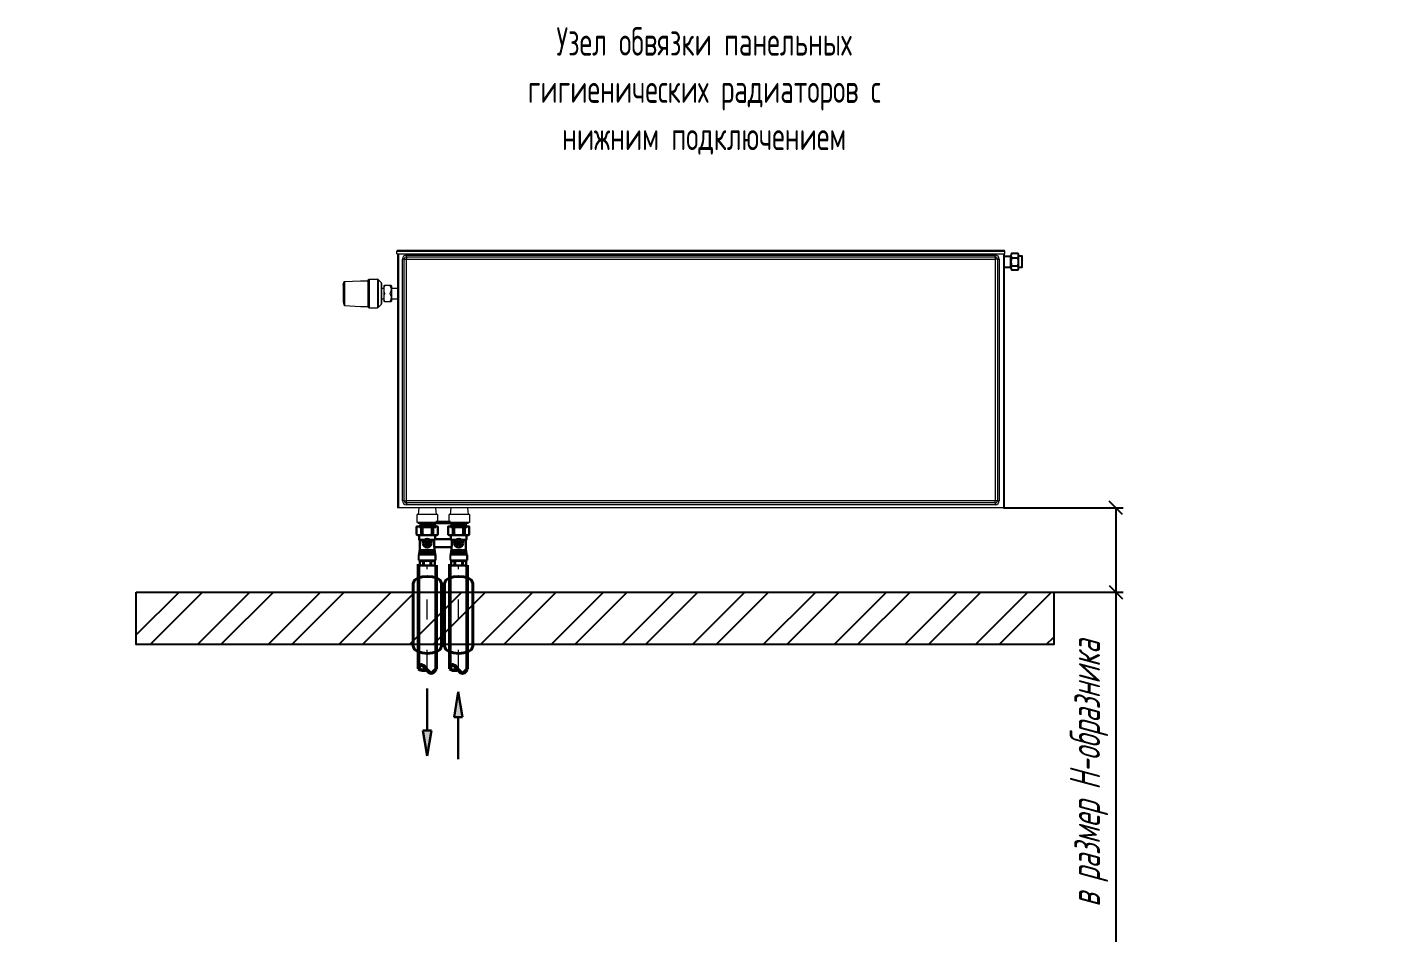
# Model space of a CAD drawing. Header units: millimetres. Extents: x -3929 to 624051, y 52832 to 514950.
# Drawn here: x 51965 to 64844, y 83144 to 91856 of the extents above; entities that cross this region are included whole.
import ezdxf

# ---------------------------------------------------------------- set-up
doc = ezdxf.new("R2010")
doc.units = ezdxf.units.MM
doc.linetypes.add('ACAD_ISO03W100', pattern=[30, 12, -18])
doc.linetypes.add('K5LT32771', pattern=[0])
doc.layers.add('RC_A-WALL-PATT_GazBeton', color=252, linetype='Continuous', lineweight=9)
for name, color, linetype in [('выноски2', 1, 'Continuous'), ('Отопление', 30, 'Continuous'), ('ПРИБОРЫ', 3, 'Continuous')]:
    doc.layers.add(name, color=color, linetype=linetype)
doc.styles.add('РАЗМЕРНЫЙ', font='simplex.shx', dxfattribs={"width": 0.6, "oblique": 15})
doc.styles.add('СТИЛЬ', font='simplex.shx', dxfattribs={"width": 0.65})
doc.dimstyles.new('Рабочий', dxfattribs={"dimscale": 700, "dimtxt": 0.41, "dimasz": 0.18, "dimexe": 0.1, "dimexo": 0, "dimgap": 0.09, "dimtad": 1, "dimdec": 0, "dimzin": 0, "dimdsep": 46, "dimtxsty": 'РАЗМЕРНЫЙ', "dimblk": 'OBLIQUE', "dimcen": 0.09, "dimclrd": 256, "dimclre": 256, "dimclrt": 256, "dimaunit": 1, "dimadec": 0, "dimazin": 0, "dimtfac": 1, "dimtdec": 0, "dimtofl": 0, "dimtmove": 0, "dimatfit": 2, "dimfxl": 1, "dimtolj": 1, "dimtzin": 0, "dimarcsym": 0})

# ---------------------------------------------------------------- blocks, each defined once
blk = doc.blocks.new('_Oblique')
at = {"color": 0, "linetype": 'ByBlock', "lineweight": -2}
blk.add_line((-0.5, -0.5), (0.5, 0.5), dxfattribs=at)
blk = doc.blocks.new('*D2990')
at = {"layer": 'Defpoints', "color": 0, "lineweight": 40, "transparency": 16777216}
for p in [(61259, 87277), (61259, 86475), (62330, 86475)]:
    blk.add_point(p, dxfattribs=at)
at = {"layer": 'ПРИБОРЫ', "color": 7, "lineweight": -2, "transparency": 16777216}
for p, q in [((61259, 87277), (62400, 87277)), ((62330, 87277), (62330, 86475)), ((61259, 86475), (62400, 86475)), ((62330, 86475), (62330, 83144))]:
    blk.add_line(p, q, dxfattribs=at)
at = {"layer": 'ПРИБОРЫ', "color": 7, "lineweight": -2, "transparency": 16777216, "xscale": 126, "yscale": 126, "zscale": 126}
for p, rotation in [((62330, 87277), 90), ((62330, 86475), 270)]:
    blk.add_blockref('_Oblique', p, dxfattribs=dict(at, rotation=rotation))
at = {"layer": 'ПРИБОРЫ', "color": 7, "transparency": 16777216, "insert": (62075, 84746), "char_height": 287, "attachment_point": 5, "rotation": 90, "style": 'РАЗМЕРНЫЙ'}
blk.add_mtext('\\A1;в размер Н-образника', dxfattribs=at)
blk = doc.blocks.new('ТерГ')
at = {"color": 0, "linetype": 'Continuous', "lineweight": 0}
for p, q in [((29.4, -28.9), (35, -23.3)), ((35, -23.3), (36.4, -22.7)), ((35, -76.7), (35, -23.3)), ((36.4, -77.3), (36.4, -22.7)), ((52.5, -22.7), (36.4, -22.7)), ((52.5, -77.3), (52.5, -22.7)), ((53.5, -23.2), (52.5, -22.7)), ((53.5, -76.8), (53.5, -23.2)), ((54.7, -24.4), (53.5, -23.2)), ((54.7, -75.6), (54.7, -24.4)), ((54.8, -24.5), (54.7, -24.4)), ((54.8, -75.5), (54.8, -24.5)), ((68.8, -25.5), (54.8, -25.5)), ((99.3, -27), (68.8, -25.5)), ((10, -40), (0, -40)), ((10, -35.5), (10.7, -34.7)), ((10, -64.5), (10, -35.5)), ((23.1, -34.7), (12.2, -34.7)), ((24.5, -65.3), (24.5, -34.7)), ((28.8, -40), (24.5, -40)), ((28.8, -30.3), (29.4, -28.9)), ((28.8, -69.7), (28.8, -30.3)), ((29.4, -71.1), (29.4, -28.9)), ((99.3, -73), (99.3, -27)), ((100.7, -28.2), (99.3, -27)), ((100.7, -71.8), (100.7, -28.2)), ((101.8, -34), (100.7, -28.2)), ((101.8, -66), (101.8, -34)), ((10, -60), (0, -60)), ((10, -64.5), (10.7, -65.3)), ((12.2, -65.3), (23.1, -65.3)), ((28.8, -60), (24.5, -60)), ((28.8, -69.7), (29.4, -71.1)), ((29.4, -71.1), (35, -76.7)), ((35, -76.7), (36.4, -77.3)), ((52.5, -77.3), (36.4, -77.3)), ((53.5, -76.8), (52.5, -77.3)), ((54.7, -75.6), (53.5, -76.8)), ((54.8, -75.5), (54.7, -75.6)), ((68.8, -74.5), (54.8, -74.5)), ((99.3, -73), (68.8, -74.5)), ((100.7, -71.8), (99.3, -73)), ((101.8, -66), (100.7, -71.8))]:
    blk.add_line(p, q, dxfattribs=at)
for points, knots in [([(12.2, -34.7), (12, -34.7), (11.8, -34.7), (11.4, -34.7), (11.3, -34.7), (10.9, -34.7), (10.7, -34.7), (10.7, -34.7)], [0.01186206, 0.01186206, 0.01186206, 0.01186206, 0.013820214, 0.013820214, 0.015778368, 0.015778368, 0.019694675, 0.019694675, 0.019694675, 0.019694675]), ([(12.2, -49), (11.8, -47.9), (11.4, -46.8), (10.9, -44.6), (10.7, -43.5), (10.7, -42.1), (10.7, -41.8), (10.8, -41.2), (10.8, -40.9), (10.9, -40.1), (11, -39.5), (11.4, -37.8), (11.8, -36.8), (12.2, -35.7)], [0.00000024, 0.00000024, 0.00000024, 0.00000024, 0.00390898, 0.00390898, 0.00781772, 0.00781772, 0.0087949, 0.0087949, 0.00977209, 0.00977209, 0.01172646, 0.01172646, 0.01563519, 0.01563519, 0.01563519, 0.01563519]), ([(12.2, -64.3), (11.8, -63.2), (11.4, -62.2), (10.9, -59.9), (10.7, -58.8), (10.7, -57.4), (10.7, -57.1), (10.8, -56.5), (10.8, -56.2), (10.9, -55.4), (11, -54.8), (11.4, -53.2), (11.8, -52.1), (12.2, -51)], [0.00000024, 0.00000024, 0.00000024, 0.00000024, 0.00390898, 0.00390898, 0.00781772, 0.00781772, 0.0087949, 0.0087949, 0.00977209, 0.00977209, 0.01172646, 0.01172646, 0.01563519, 0.01563519, 0.01563519, 0.01563519]), ([(12.2, -34.7), (12.3, -34.7), (12.3, -34.7), (12.4, -34.8), (12.4, -34.9), (12.4, -35), (12.4, -35.1), (12.3, -35.4), (12.3, -35.5), (12.2, -35.7)], [0.000000211, 0.000000211, 0.000000211, 0.000000211, 0.000533225, 0.000533225, 0.001066239, 0.001066239, 0.001599253, 0.001599253, 0.002132267, 0.002132267, 0.002132267, 0.002132267]), ([(12.2, -49), (12.3, -49.1), (12.3, -49.3), (12.4, -49.6), (12.4, -49.8), (12.4, -50.2), (12.4, -50.4), (12.3, -50.7), (12.3, -50.9), (12.2, -51)], [0.000000243, 0.000000243, 0.000000243, 0.000000243, 0.000533257, 0.000533257, 0.001066271, 0.001066271, 0.001599284, 0.001599284, 0.002132298, 0.002132298, 0.002132298, 0.002132298]), ([(23.1, -35.7), (23, -35.5), (23, -35.4), (22.9, -35.1), (22.9, -35), (22.9, -34.9), (22.9, -34.8), (23, -34.7), (23, -34.7), (23.1, -34.7)], [0, 0, 0, 0, 0.00053894, 0.00053894, 0.00107788, 0.00107788, 0.00161682, 0.00161682, 0.002155761, 0.002155761, 0.002155761, 0.002155761]), ([(23.1, -51), (23, -50.9), (23, -50.7), (22.9, -50.4), (22.9, -50.2), (22.9, -49.8), (22.9, -49.6), (23, -49.3), (23, -49.1), (23.1, -49)], [0, 0, 0, 0, 0.00053894, 0.00053894, 0.00107788, 0.00107788, 0.00161682, 0.00161682, 0.002155761, 0.002155761, 0.002155761, 0.002155761]), ([(24.5, -39.1), (24.3, -38.5), (24.1, -37.9), (23.7, -36.8), (23.4, -36.2), (23.1, -35.7)], [0.028293495, 0.028293495, 0.028293495, 0.028293495, 0.030391742, 0.030391742, 0.032489988, 0.032489988, 0.032489988, 0.032489988]), ([(23.1, -49), (23.4, -48.4), (23.7, -47.9), (24.1, -46.7), (24.3, -46.2), (24.5, -45.6)], [0.016586525, 0.016586525, 0.016586525, 0.016586525, 0.018684059, 0.018684059, 0.020781593, 0.020781593, 0.020781593, 0.020781593]), ([(24.5, -54.4), (24.3, -53.8), (24.1, -53.3), (23.7, -52.1), (23.4, -51.6), (23.1, -51)], [0.028293495, 0.028293495, 0.028293495, 0.028293495, 0.030391742, 0.030391742, 0.032489988, 0.032489988, 0.032489988, 0.032489988]), ([(10.7, -65.3), (10.7, -65.3), (10.9, -65.3), (11.3, -65.3), (11.4, -65.3), (11.8, -65.3), (12, -65.3), (12.2, -65.3)], [0.036943231, 0.036943231, 0.036943231, 0.036943231, 0.040838182, 0.040838182, 0.042785658, 0.042785658, 0.044733133, 0.044733133, 0.044733133, 0.044733133]), ([(12.2, -64.3), (12.3, -64.5), (12.3, -64.6), (12.4, -64.9), (12.4, -65), (12.4, -65.1), (12.4, -65.2), (12.3, -65.3), (12.3, -65.3), (12.2, -65.3)], [0.000000421, 0.000000421, 0.000000421, 0.000000421, 0.000533436, 0.000533436, 0.00106645, 0.00106645, 0.001599464, 0.001599464, 0.002132478, 0.002132478, 0.002132478, 0.002132478]), ([(23.1, -65.3), (23, -65.3), (23, -65.3), (22.9, -65.2), (22.9, -65.1), (22.9, -65), (22.9, -64.9), (23, -64.6), (23, -64.5), (23.1, -64.3)], [0, 0, 0, 0, 0.00053894, 0.00053894, 0.00107788, 0.00107788, 0.00161682, 0.00161682, 0.002155761, 0.002155761, 0.002155761, 0.002155761]), ([(23.1, -64.3), (23.4, -63.8), (23.7, -63.2), (24.1, -62.1), (24.3, -61.5), (24.5, -60.9)], [0.016586525, 0.016586525, 0.016586525, 0.016586525, 0.018684059, 0.018684059, 0.020781593, 0.020781593, 0.020781593, 0.020781593]), ([(24.5, -65.3), (24.4, -65.3), (24.3, -65.3), (24.1, -65.3), (24, -65.3), (23.7, -65.3), (23.4, -65.3), (23.1, -65.3)], [0.026106184, 0.026106184, 0.026106184, 0.026106184, 0.027154617, 0.027154617, 0.028203049, 0.028203049, 0.030299915, 0.030299915, 0.030299915, 0.030299915])]:
    blk.add_open_spline(points, degree=3, knots=knots, dxfattribs=at)
blk.add_open_spline([(23.1, -34.7), (23.7, -34.7), (24.2, -34.7), (24.5, -34.7)], degree=3, dxfattribs=at)
blk = doc.blocks.new('Стрелка')
at = {"linetype": 'ByBlock', "lineweight": -2}
blk.add_hatch(color=0, dxfattribs=at).paths.add_polyline_path([(-50, -300), (50, -300), (0, 0)])
at = {"color": 0, "linetype": 'ByBlock', "lineweight": -2}
for p, q in [((0, 0), (-50, -300)), ((50, -300), (0, 0)), ((-50, -300), (50, -300)), ((0, -300), (0, -800))]:
    blk.add_line(p, q, dxfattribs=at)

msp = doc.modelspace()

# ---------------------------------------------------------------- hatches: boundary and pattern name
at = {"lineweight": 50}
h = msp.add_hatch(color=7, dxfattribs=at)
h.paths.add_polyline_path([(55708.256, 87111.032, -1), (55718.895, 87111.032, -1)])
h.paths.add_polyline_path([(55848.746, 87111.032, -1), (55838.107, 87111.032, -1)])
h = msp.add_hatch(color=7, dxfattribs=at)
h.paths.add_polyline_path([(56003.708, 87111.032, -1), (56014.347, 87111.032, -1)])
h.paths.add_polyline_path([(56144.198, 87111.032, -1), (56133.559, 87111.032, -1)])
at = {"layer": 'RC_A-WALL-PATT_GazBeton', "lineweight": 25, "ltscale": 10}
h = msp.add_hatch(dxfattribs=at)
h.set_pattern_fill('ANSI32', scale=50)
h.set_pattern_definition([(45, (147539.2, 310591.9), (-336.7596, 336.7596), []), (45, (147763.7, 310591.9), (-336.7596, 336.7596), [])])
h.paths.add_polyline_path([(61739.618, 86474.679), (53004.591, 86474.679), (53004.591, 85975.808), (61739.618, 85975.808)])

# ---------------------------------------------------------------- linework, layer by layer
at = {"color": 7, "linetype": 'K5LT32771', "lineweight": 0}
for p, q in [((55484.186, 89696.629), (55484.186, 89720.629)), ((55484.186, 89720.629), (61274.186, 89720.629)), ((55484.186, 89696.629), (61274.186, 89696.629)), ((55490.186, 89696.629), (55490.186, 87276.629)), ((61265.186, 89729.629), (55493.186, 89729.629)), ((55499.186, 89696.629), (55499.186, 87276.629)), ((55538.186, 87345.629), (55538.186, 89645.629)), ((55556.186, 89645.629), (55538.186, 89645.629)), ((55556.186, 87345.629), (55556.186, 89645.629)), ((55556.186, 89645.629), (55577.186, 89645.629)), ((55577.186, 89666.629), (55577.186, 89684.629)), ((55577.186, 89684.629), (61181.186, 89684.629)), ((55577.186, 89666.629), (61181.186, 89666.629)), ((55577.186, 89666.629), (55577.186, 89645.629)), ((55577.186, 87345.629), (55577.186, 89645.629)), ((55577.186, 89645.629), (61181.186, 89645.629)), ((61181.186, 89666.629), (61181.186, 89684.629)), ((61181.186, 89666.629), (61181.186, 89645.629)), ((61202.186, 89645.629), (61181.186, 89645.629)), ((61181.186, 89645.629), (61181.186, 87345.629)), ((61202.186, 89645.629), (61202.186, 87345.629)), ((61202.186, 89645.629), (61220.186, 89645.629)), ((61220.186, 89645.629), (61220.186, 87345.629)), ((61259.186, 89696.629), (61259.186, 87276.629)), ((61268.186, 89696.629), (61268.186, 87276.629)), ((61274.186, 89696.629), (61274.186, 89720.629)), ((55556.186, 87345.629), (55538.186, 87345.629)), ((55556.186, 87345.629), (55577.186, 87345.629)), ((61181.186, 87345.629), (55577.186, 87345.629)), ((55577.186, 87324.629), (55577.186, 87345.629)), ((61202.186, 87345.629), (61181.186, 87345.629)), ((61181.186, 87324.629), (61181.186, 87345.629)), ((61202.186, 87345.629), (61220.186, 87345.629)), ((55499.186, 87276.629), (55490.186, 87276.629)), ((61259.186, 87276.629), (55499.186, 87276.629)), ((61181.186, 87324.629), (55577.186, 87324.629)), ((55577.186, 87324.629), (55577.186, 87306.629)), ((61181.186, 87306.629), (55577.186, 87306.629)), ((61181.186, 87324.629), (61181.186, 87306.629)), ((61268.186, 87276.629), (61259.186, 87276.629))]:
    msp.add_line(p, q, dxfattribs=at)
at = {"color": 7, "linetype": 'Continuous', "lineweight": 15}
for p, q in [((55678.236, 87137.116), (55678.236, 87214.516)), ((55775.321, 87214.516), (55678.236, 87214.516)), ((55690.815, 87214.516), (55696.249, 87276.629)), ((55871.736, 87214.516), (55775.321, 87214.516)), ((55853.724, 87276.629), (55859.158, 87214.516)), ((55871.736, 87214.516), (55871.736, 87137.116)), ((55983.048, 87137.116), (55983.048, 87214.516)), ((56080.132, 87214.516), (55983.048, 87214.516)), ((55995.626, 87214.516), (56001.061, 87276.629)), ((56176.548, 87214.516), (56080.132, 87214.516)), ((56158.535, 87276.629), (56163.97, 87214.516)), ((56176.548, 87214.516), (56176.548, 87137.116)), ((55775.321, 87137.116), (55678.236, 87137.116)), ((55871.736, 87137.116), (55775.321, 87137.116)), ((56080.132, 87137.116), (55983.048, 87137.116)), ((56176.548, 87137.116), (56080.132, 87137.116))]:
    msp.add_line(p, q, dxfattribs=at)
at = {"color": 0, "linetype": 'Continuous', "lineweight": 30, "extrusion": (0, 1, 0)}
for p, q in [((55676.153, 87100.222), (55673.153, 87097.222)), ((55673.455, 87097.222), (55673.153, 87097.222)), ((55673.153, 87022.222), (55673.153, 87097.222)), ((55673.455, 87097.222), (55673.455, 87022.222)), ((55676.153, 87100.222), (55677.202, 87100.222)), ((55677.202, 87100.222), (55713.204, 87100.222)), ((55716.951, 87022.222), (55716.951, 87097.222)), ((55730.457, 87097.222), (55716.951, 87097.222)), ((55730.457, 87097.222), (55730.457, 87022.222)), ((55817.449, 87022.222), (55817.449, 87097.222)), ((55830.955, 87097.222), (55817.449, 87097.222)), ((55830.955, 87097.222), (55830.955, 87022.222)), ((55834.702, 87100.222), (55870.704, 87100.222)), ((55870.704, 87100.222), (55871.753, 87100.222)), ((55871.753, 87100.222), (55874.753, 87097.222)), ((55874.451, 87022.222), (55874.451, 87097.222)), ((55874.753, 87097.222), (55874.451, 87097.222)), ((55874.753, 87022.222), (55874.753, 87097.222)), ((55976.153, 87100.222), (55973.153, 87097.222)), ((55973.455, 87097.222), (55973.153, 87097.222)), ((55973.153, 87022.222), (55973.153, 87097.222)), ((55973.455, 87097.222), (55973.455, 87022.222)), ((55976.153, 87100.222), (55977.202, 87100.222)), ((55977.202, 87100.222), (56013.204, 87100.222)), ((56016.951, 87022.222), (56016.951, 87097.222)), ((56030.457, 87097.222), (56016.951, 87097.222)), ((56030.457, 87097.222), (56030.457, 87022.222)), ((56117.449, 87022.222), (56117.449, 87097.222)), ((56130.955, 87097.222), (56117.449, 87097.222)), ((56130.955, 87097.222), (56130.955, 87022.222)), ((56134.702, 87100.222), (56170.704, 87100.222)), ((56170.704, 87100.222), (56171.753, 87100.222)), ((56171.753, 87100.222), (56174.753, 87097.222)), ((56174.451, 87022.222), (56174.451, 87097.222)), ((56174.753, 87097.222), (56174.451, 87097.222)), ((56174.753, 87022.222), (56174.753, 87097.222)), ((55673.455, 87022.222), (55673.153, 87022.222)), ((55682.153, 87016.222), (55673.153, 87022.222)), ((55688.908, 87016.222), (55682.153, 87016.222)), ((55701.498, 87016.222), (55688.908, 87016.222)), ((55698.953, 86973.924), (55698.953, 87016.222)), ((55747.972, 86973.924), (55698.953, 86973.924)), ((55704.953, 86967.924), (55698.953, 86973.924)), ((55761.364, 87016.222), (55701.498, 87016.222)), ((55741.782, 86967.924), (55704.953, 86967.924)), ((55704.953, 86875.222), (55704.953, 86967.924)), ((55730.457, 87022.222), (55716.951, 87022.222)), ((55786.542, 87016.222), (55761.364, 87016.222)), ((55770.953, 86966.247), (55770.953, 86915.601)), ((55776.953, 86915.601), (55776.953, 86966.247)), ((55846.408, 87016.222), (55786.542, 87016.222)), ((55847.158, 86973.924), (55799.934, 86973.924)), ((55840.951, 86967.924), (55806.124, 86967.924)), ((55830.955, 87022.222), (55817.449, 87022.222)), ((55840.951, 86909.424), (55840.951, 86967.924)), ((55858.998, 87016.222), (55846.408, 87016.222)), ((55848.214, 86978.424), (55999.692, 86978.424)), ((55848.953, 86978.424), (55848.953, 87016.222)), ((55865.753, 87016.222), (55858.998, 87016.222)), ((55865.753, 87016.222), (55874.753, 87022.222)), ((55874.753, 87022.222), (55874.451, 87022.222)), ((55973.455, 87022.222), (55973.153, 87022.222)), ((55982.153, 87016.222), (55973.153, 87022.222)), ((55988.908, 87016.222), (55982.153, 87016.222)), ((56001.498, 87016.222), (55988.908, 87016.222)), ((55998.953, 86978.424), (55998.953, 87016.222)), ((56047.972, 86973.924), (56000.748, 86973.924)), ((56061.364, 87016.222), (56001.498, 87016.222)), ((56041.782, 86967.924), (56006.955, 86967.924)), ((56006.955, 86909.424), (56006.955, 86967.924)), ((56030.457, 87022.222), (56016.951, 87022.222)), ((56086.542, 87016.222), (56061.364, 87016.222)), ((56070.953, 86966.247), (56070.953, 86915.601)), ((56076.953, 86915.601), (56076.953, 86966.247)), ((56146.408, 87016.222), (56086.542, 87016.222)), ((56148.953, 86973.924), (56099.934, 86973.924)), ((56142.953, 86967.924), (56106.124, 86967.924)), ((56130.955, 87022.222), (56117.449, 87022.222)), ((56142.953, 86967.924), (56148.953, 86973.924)), ((56142.953, 86875.222), (56142.953, 86967.924)), ((56158.998, 87016.222), (56146.408, 87016.222)), ((56148.953, 86973.924), (56148.953, 87016.222)), ((56165.753, 87016.222), (56158.998, 87016.222)), ((56165.753, 87016.222), (56174.753, 87022.222)), ((56174.753, 87022.222), (56174.451, 87022.222)), ((55698.943, 86829.708), (55698.953, 86848.222)), ((55701.953, 86851.222), (55698.953, 86848.222)), ((55848.953, 86848.222), (55698.953, 86848.222)), ((55848.953, 86845.222), (55698.953, 86845.222)), ((55848.953, 86839.222), (55698.953, 86839.222)), ((55848.953, 86833.222), (55698.953, 86833.222)), ((55704.953, 86875.222), (55701.953, 86872.222)), ((55845.953, 86872.222), (55701.953, 86872.222)), ((55701.953, 86851.222), (55701.953, 86872.222)), ((55845.953, 86851.222), (55701.953, 86851.222)), ((55842.953, 86875.222), (55704.953, 86875.222)), ((55842.149, 86903.424), (56005.757, 86903.424)), ((55842.953, 86875.222), (55842.953, 86903.424)), ((55842.953, 86875.222), (55845.953, 86872.222)), ((55845.953, 86851.222), (55845.953, 86872.222)), ((55845.953, 86851.222), (55848.953, 86848.222)), ((55848.974, 86829.883), (55848.953, 86848.222)), ((56001.953, 86851.222), (55998.953, 86848.222)), ((56148.953, 86848.222), (55998.953, 86848.222)), ((55998.968, 86829.736), (55998.953, 86848.222)), ((56148.953, 86845.222), (55998.953, 86845.222)), ((56148.953, 86839.222), (55998.953, 86839.222)), ((56148.953, 86833.222), (55998.953, 86833.222)), ((56004.953, 86875.222), (56001.953, 86872.222)), ((56145.953, 86872.222), (56001.953, 86872.222)), ((56001.953, 86851.222), (56001.953, 86872.222)), ((56145.953, 86851.222), (56001.953, 86851.222)), ((56004.953, 86875.222), (56004.953, 86903.424)), ((56142.953, 86875.222), (56004.953, 86875.222)), ((56142.953, 86875.222), (56145.953, 86872.222)), ((56145.953, 86851.222), (56145.953, 86872.222)), ((56145.953, 86851.222), (56148.953, 86848.222))]:
    msp.add_line(p, q, dxfattribs=at)
at = {"color": 7, "lineweight": 50}
for p, q in [((55700.202, 87138.839), (55700.202, 87124.101)), ((55856.799, 87124.101), (55700.202, 87124.101)), ((55854.847, 87105.713), (55702.154, 87105.713)), ((55702.154, 87100.222), (55702.154, 87105.713)), ((55854.847, 87100.222), (55702.154, 87100.222)), ((55854.847, 87100.222), (55854.847, 87105.713)), ((55995.654, 87138.839), (55856.799, 87138.839)), ((55856.799, 87138.839), (55856.799, 87124.101)), ((55995.654, 87138.839), (55995.654, 87124.101)), ((56152.252, 87124.101), (55995.654, 87124.101)), ((56150.3, 87105.713), (55997.606, 87105.713)), ((55997.606, 87100.222), (55997.606, 87105.713)), ((56150.3, 87100.222), (55997.606, 87100.222)), ((56150.3, 87100.222), (56150.3, 87105.713)), ((56152.252, 87138.839), (56152.252, 87124.101))]:
    msp.add_line(p, q, dxfattribs=at)
for p, q in [((55856.804, 87100.222), (55700.207, 87100.222)), ((56152.246, 87100.222), (55995.66, 87100.222)), ((55852.252, 86829.887), (55694.783, 86829.703)), ((55694.783, 86780.065), (55694.783, 86829.704)), ((55853.762, 86829.887), (55852.252, 86829.887)), ((55994.706, 86780.036), (55994.706, 86829.733)), ((55994.706, 86829.733), (55995.654, 86829.733)), ((56153.671, 86829.859), (55995.654, 86829.733)), ((56148.953, 86848.222), (56148.968, 86829.855))]:
    msp.add_line(p, q)
at = {"color": 7, "lineweight": 30}
for p, q in [((55851.869, 87100.222), (55705.132, 87100.222)), ((55709.123, 87105.713), (55711.787, 87105.713)), ((55711.703, 87105.713), (55711.703, 87106.001)), ((55845.299, 87105.713), (55711.703, 87105.713)), ((55711.787, 87105.713), (55845.215, 87105.713)), ((55715.303, 87116.063), (55715.303, 87124.101)), ((55841.699, 87118.353), (55715.303, 87118.353)), ((55838.274, 87112.353), (55718.728, 87112.353)), ((55739.251, 87100.222), (55745.946, 87100.222)), ((55817.75, 87100.222), (55811.055, 87100.222)), ((55841.699, 87116.063), (55841.699, 87124.101)), ((55845.299, 87105.713), (55845.299, 87106.001)), ((56147.322, 87100.222), (56000.584, 87100.222)), ((56004.575, 87105.713), (56007.239, 87105.713)), ((56007.155, 87105.713), (56007.155, 87106.001)), ((56140.751, 87105.713), (56007.155, 87105.713)), ((56007.239, 87105.713), (56140.667, 87105.713)), ((56010.755, 87116.063), (56010.755, 87124.101)), ((56137.151, 87118.353), (56010.755, 87118.353)), ((56133.726, 87112.353), (56014.18, 87112.353)), ((56034.704, 87100.222), (56041.398, 87100.222)), ((56113.202, 87100.222), (56106.508, 87100.222)), ((56137.151, 87116.063), (56137.151, 87124.101)), ((56140.751, 87105.713), (56140.751, 87106.001)), ((55853.762, 86779.332), (55853.762, 86829.887)), ((56153.671, 86779.303), (56153.671, 86829.858)), ((55700.661, 86774.91), (55694.783, 86780.065)), ((55847.399, 86774.91), (55700.661, 86774.91)), ((55702.779, 86731.946), (55702.779, 86774.91)), ((55710.028, 86728.064), (55702.779, 86731.946)), ((55838.033, 86728.064), (55710.028, 86728.064)), ((55805.405, 86728.064), (55733.405, 86728.064)), ((55734.781, 86731.946), (55734.781, 86774.91)), ((55734.781, 86774.91), (55741.475, 86774.91)), ((55734.781, 86731.946), (55741.475, 86731.946)), ((55741.475, 86731.946), (55741.475, 86774.91)), ((55806.585, 86731.946), (55806.585, 86774.91)), ((55813.279, 86774.91), (55806.585, 86774.91)), ((55813.279, 86731.946), (55806.585, 86731.946)), ((55813.279, 86731.946), (55813.279, 86774.91)), ((55838.033, 86728.064), (55845.281, 86731.946)), ((55845.281, 86731.946), (55845.281, 86774.91)), ((55847.399, 86774.91), (55853.069, 86779.332)), ((56000.584, 86774.881), (55994.706, 86780.036)), ((56147.322, 86774.881), (56000.584, 86774.881)), ((56002.702, 86731.917), (56002.702, 86774.881)), ((56009.951, 86728.035), (56002.702, 86731.917)), ((56137.956, 86728.035), (56009.951, 86728.035)), ((56034.704, 86731.917), (56034.704, 86774.881)), ((56034.704, 86774.881), (56041.398, 86774.881)), ((56034.704, 86731.917), (56041.398, 86731.917)), ((56109.953, 86728.035), (56037.953, 86728.035)), ((56041.398, 86731.917), (56041.398, 86774.881)), ((56106.508, 86731.917), (56106.508, 86774.881)), ((56113.202, 86774.881), (56106.508, 86774.881)), ((56113.202, 86731.917), (56106.508, 86731.917)), ((56113.202, 86731.917), (56113.202, 86774.881)), ((56137.956, 86728.035), (56145.204, 86731.917)), ((56145.204, 86731.917), (56145.204, 86774.881)), ((56147.322, 86774.881), (56152.992, 86779.303))]:
    msp.add_line(p, q, dxfattribs=at)
at = {"color": 7, "linetype": 'Continuous'}
for points in [[(61268.186, 89570.19), (61324.588, 89570.19, -0.423096097), (61331.432, 89563.135, 0.179082559), (61338.266, 89542.799), (61397.614, 89542.799, 0.35294118), (61397.614, 89581.603, 0.176470592), (61397.614, 89659.212, 0.353994725), (61397.614, 89698.016), (61338.266, 89698.016, 0.353994676), (61338.266, 89659.212), (61397.614, 89659.212)], [(61331.418, 89679.737), (61331.418, 89677.473, -0.414213578), (61324.57, 89670.625), (61268.186, 89670.625)], [(61338.266, 89659.212, 0.176470592), (61338.266, 89581.603), (61397.614, 89581.603)], [(61338.266, 89581.603, 0.104668736), (61332.469, 89570.19, 0.121946712), (61331.418, 89563.583, -0.121946712)]]:
    msp.add_lwpolyline(points, format="xyb", dxfattribs=at)
for points in [[(61331.418, 89562.201), (61331.418, 89676.43)], [(61404.462, 89559.38), (61404.462, 89679.737)], [(61404.462, 89567.907), (61438.701, 89567.907), (61438.701, 89672.907), (61404.462, 89672.907)]]:
    msp.add_lwpolyline(points, dxfattribs=at)
at = {"color": 7, "lineweight": 40, "ltscale": 0.1}
for points in [[(55641.674, 86558.066), (55641.56, 85959.196)], [(55909.736, 85959.196), (55909.85, 86558.066)], [(55939.859, 86558.066), (55939.745, 85959.196)], [(56207.92, 85959.196), (56208.035, 86558.066)]]:
    msp.add_lwpolyline(points, dxfattribs=at)
at = {"color": 7, "lineweight": 30}
for centre in [(55713.575, 87111.032), (55843.426, 87111.032), (56009.028, 87111.032), (56138.879, 87111.032)]:
    msp.add_circle(centre, 5.319, dxfattribs=at)
at = {"color": 0, "linetype": 'Continuous', "lineweight": 30}
for centre in [(55773.953, 86940.924), (56073.953, 86940.924)]:
    msp.add_circle(centre, 42, dxfattribs=at)
at = {"color": 7, "linetype": 'K5LT32771', "lineweight": 0}
for centre, radius, start, end in [((55493.186, 89720.629), 9, 90, 180), ((55493.186, 89720.629), 9, 90, 180), ((55577.186, 89645.629), 39, 90, 180), ((55577.186, 89645.629), 21, 90, 180), ((61181.186, 89645.629), 39, 0, 90), ((61181.186, 89645.629), 21, 0, 90), ((61265.186, 89720.629), 9, 0, 90), ((61265.186, 89720.629), 9, 0, 90), ((55577.186, 87345.629), 39, 180, 270), ((55577.186, 87345.629), 21, 180, 270), ((61181.186, 87345.629), 21, 270, 0), ((61181.186, 87345.629), 39, 270, 0)]:
    msp.add_arc(centre, radius, start, end, dxfattribs=at)
at = {"color": 0, "linetype": 'Continuous', "lineweight": 30}
for centre, start, end in [((55773.953, 86940.924), 96.756327, 263.243673), ((55773.953, 86940.924), 276.756327, 83.243673), ((56073.953, 86940.924), 96.756327, 263.243673), ((56073.953, 86940.924), 276.756327, 83.243673)]:
    msp.add_arc(centre, 25.5, start, end, dxfattribs=at)
at = {"color": 7, "lineweight": 30}
for centre, radius, start, end in [((55718.78, 86805.943), 34.915, 242.7246596, 297.2753404), ((55718.78, 86762.979), 34.915, 242.7246596, 297.2753404), ((55774.03, 86909.467), 138.44, 256.3993284, 283.6006716), ((55774.03, 86866.504), 138.44, 256.3993284, 283.6006716), ((55829.28, 86805.943), 34.915, 242.7246596, 297.2753404), ((55829.28, 86762.979), 34.915, 242.7246596, 297.2753404), ((56018.703, 86805.914), 34.915, 242.7246596, 297.2753404), ((56018.703, 86762.951), 34.915, 242.7246596, 297.2753404), ((56073.953, 86909.439), 138.44, 256.3993284, 283.6006716), ((56073.953, 86866.475), 138.44, 256.3993284, 283.6006716), ((56129.203, 86805.914), 34.915, 242.7246596, 297.2753404), ((56129.203, 86762.951), 34.915, 242.7246596, 297.2753404)]:
    msp.add_arc(centre, radius, start, end, dxfattribs=at)
at = {"color": 0, "linetype": 'Continuous', "lineweight": 30}
for points, weights in [([(55677.202, 87100.222), (55675.357, 87098.864), (55673.455, 87097.222)], [1, 1.00071281031, 1]), ([(55716.951, 87097.222), (55715.049, 87098.864), (55713.204, 87100.222)], [1, 1.00071281031, 1]), ([(55737.952, 87100.222), (55734.261, 87098.864), (55730.457, 87097.222)], [1, 1.00071281031, 1]), ([(55817.449, 87097.222), (55813.645, 87098.864), (55809.954, 87100.222)], [1, 1.00071281031, 1]), ([(55834.702, 87100.222), (55832.857, 87098.864), (55830.955, 87097.222)], [1, 1.00071281031, 1]), ([(55874.451, 87097.222), (55872.549, 87098.864), (55870.704, 87100.222)], [1, 1.00071281031, 1]), ([(55977.202, 87100.222), (55975.357, 87098.864), (55973.455, 87097.222)], [1, 1.00071281031, 1]), ([(56016.951, 87097.222), (56015.049, 87098.864), (56013.204, 87100.222)], [1, 1.00071281031, 1]), ([(56037.952, 87100.222), (56034.261, 87098.864), (56030.457, 87097.222)], [1, 1.00071281031, 1]), ([(56117.449, 87097.222), (56113.645, 87098.864), (56109.954, 87100.222)], [1, 1.00071281031, 1]), ([(56134.702, 87100.222), (56132.857, 87098.864), (56130.955, 87097.222)], [1, 1.00071281031, 1]), ([(56174.451, 87097.222), (56172.549, 87098.864), (56170.704, 87100.222)], [1, 1.00071281031, 1]), ([(55673.455, 87022.222), (55681.543, 87017.569), (55688.908, 87016.222)], [1, 1.0131294808, 1]), ([(55701.498, 87016.222), (55708.863, 87017.569), (55716.951, 87022.222)], [1, 1.0131294808, 1]), ([(55730.457, 87022.222), (55746.633, 87017.569), (55761.364, 87016.222)], [1, 1.0131294808, 1]), ([(55786.542, 87016.222), (55801.274, 87017.569), (55817.449, 87022.222)], [1, 1.0131294808, 1]), ([(55830.955, 87022.222), (55839.043, 87017.569), (55846.408, 87016.222)], [1, 1.0131294808, 1]), ([(55840.951, 86967.924), (55843.191, 86970.099), (55845.577, 86972.424)], [1, 1.00052731883, 1]), ([(55858.998, 87016.222), (55866.363, 87017.569), (55874.451, 87022.222)], [1, 1.0131294808, 1]), ([(55973.455, 87022.222), (55981.543, 87017.569), (55988.908, 87016.222)], [1, 1.0131294808, 1]), ([(56001.498, 87016.222), (56008.863, 87017.569), (56016.951, 87022.222)], [1, 1.0131294808, 1]), ([(56006.955, 86967.924), (56004.715, 86970.099), (56002.329, 86972.424)], [1.00000029359, 1.00052746563, 1]), ([(56030.457, 87022.222), (56046.633, 87017.569), (56061.364, 87016.222)], [1, 1.0131294808, 1]), ([(56086.542, 87016.222), (56101.274, 87017.569), (56117.449, 87022.222)], [1, 1.0131294808, 1]), ([(56130.955, 87022.222), (56139.043, 87017.569), (56146.408, 87016.222)], [1, 1.0131294808, 1]), ([(56158.998, 87016.222), (56166.363, 87017.569), (56174.451, 87022.222)], [1, 1.0131294808, 1])]:
    msp.add_rational_spline(points, weights, degree=2, dxfattribs=at)
for points, knots in [([(55845.577, 86972.424), (55845.967, 86972.804), (55846.367, 86973.186), (55846.898, 86973.683), (55847.028, 86973.804), (55847.158, 86973.924)], [3.729994353, 3.729994353, 3.729994353, 3.729994353, 3.9863334261, 3.9863334261, 4.0698491173, 4.0698491173, 4.0698491173, 4.0698491173]), ([(55847.158, 86973.924), (55847.174, 86974.193), (55847.193, 86974.459), (55847.283, 86975.454), (55847.382, 86976.124), (55847.594, 86977.191), (55847.724, 86977.656), (55847.98, 86978.272), (55848.107, 86978.424), (55848.214, 86978.424)], [0.244889786, 0.244889786, 0.244889786, 0.244889786, 0.376855621, 0.376855621, 0.753711242, 0.753711242, 1.136233608, 1.136233608, 1.518755975, 1.518755975, 1.518755975, 1.518755975]), ([(56000.748, 86973.924), (56000.732, 86974.193), (56000.713, 86974.459), (56000.623, 86975.454), (56000.524, 86976.124), (56000.312, 86977.191), (56000.183, 86977.656), (55999.926, 86978.272), (55999.799, 86978.424), (55999.692, 86978.424)], [0.244889786, 0.244889786, 0.244889786, 0.244889786, 0.376855621, 0.376855621, 0.753711242, 0.753711242, 1.136233608, 1.136233608, 1.518755975, 1.518755975, 1.518755975, 1.518755975]), ([(56002.329, 86972.424), (56001.939, 86972.804), (56001.539, 86973.186), (56001.008, 86973.683), (56000.878, 86973.804), (56000.748, 86973.924)], [3.729994353, 3.729994353, 3.729994353, 3.729994353, 3.9863334261, 3.9863334261, 4.0698491173, 4.0698491173, 4.0698491173, 4.0698491173]), ([(55842.149, 86903.424), (55842.033, 86903.424), (55841.894, 86903.576), (55841.614, 86904.194), (55841.473, 86904.659), (55841.241, 86905.726), (55841.134, 86906.396), (55840.989, 86907.868), (55840.951, 86908.67), (55840.951, 86909.424)], [-1.52101022, -1.52101022, -1.52101022, -1.52101022, -1.137397701, -1.137397701, -0.753785182, -0.753785182, -0.376892591, -0.376892591, 0, 0, 0, 0]), ([(56005.757, 86903.424), (56005.873, 86903.424), (56006.012, 86903.576), (56006.292, 86904.194), (56006.433, 86904.659), (56006.665, 86905.726), (56006.772, 86906.396), (56006.917, 86907.868), (56006.955, 86908.67), (56006.955, 86909.424)], [-1.52101022, -1.52101022, -1.52101022, -1.52101022, -1.137397701, -1.137397701, -0.753785182, -0.753785182, -0.376892591, -0.376892591, 0, 0, 0, 0])]:
    msp.add_open_spline(points, degree=3, knots=knots, dxfattribs=at)
at = {"color": 7, "lineweight": 40}
for points in [[(55641.674, 86558.066), (55641.691, 86647.458), (55909.867, 86647.458), (55909.85, 86558.066)], [(55939.859, 86558.066), (55939.876, 86647.458), (56208.052, 86647.458), (56208.035, 86558.066)], [(55909.736, 85959.196), (55909.719, 85869.805), (55641.543, 85869.805), (55641.56, 85959.196)], [(56207.92, 85959.196), (56207.903, 85869.805), (55939.727, 85869.805), (55939.745, 85959.196)]]:
    msp.add_open_spline(points, degree=3, dxfattribs=at)
at = {"color": 0}
msp.add_solid([(56138.341, 87167.88), (56138.511, 87167.978), (56138.318, 87167.94)], dxfattribs=at)
at = {"layer": 'RC_A-WALL-PATT_GazBeton', "color": 7, "lineweight": 25, "ltscale": 10}
msp.add_lwpolyline([(53004.591, 86474.679), (61739.618, 86474.679), (61739.618, 85975.808), (53004.591, 85975.808)], close=True, dxfattribs=at)
at = {"layer": 'Отопление', "color": 5, "lineweight": 50, "true_color": 0x0000ff}
for points in [[(55690.229, 85744.98), (55690.229, 86740.453)], [(55857.832, 85744.98), (55857.832, 86731.38)]]:
    msp.add_lwpolyline(points, dxfattribs=at)
at = {"layer": 'Отопление', "color": 5, "linetype": 'ACAD_ISO03W100', "lineweight": 13, "ltscale": 16, "true_color": 0x0000ff}
msp.add_lwpolyline([(55774.03, 85733.987), (55774.03, 86728.064)], dxfattribs=at)
at = {"layer": 'Отопление', "color": 1, "lineweight": 50, "true_color": 0xff0000}
for points in [[(55988.413, 85744.832), (55988.413, 86740.305)], [(56156.016, 85744.832), (56156.016, 86731.233)]]:
    msp.add_lwpolyline(points, dxfattribs=at)
at = {"layer": 'Отопление', "color": 1, "linetype": 'ACAD_ISO03W100', "lineweight": 13, "ltscale": 16, "true_color": 0xff0000}
msp.add_lwpolyline([(56072.215, 85733.84), (56072.215, 86727.916)], dxfattribs=at)
at = {"layer": 'Отопление', "color": 5, "lineweight": 50, "true_color": 0x0000ff}
msp.add_spline([(55690.229, 85744.98), (55713.882, 85782.152), (55812.001, 85703.77), (55857.832, 85744.98)], degree=3, dxfattribs=at)
at = {"layer": 'Отопление', "color": 1, "lineweight": 50, "true_color": 0xff0000}
msp.add_spline([(55988.413, 85744.832), (56012.066, 85782.005), (56110.185, 85703.622), (56156.016, 85744.832)], degree=3, dxfattribs=at)
at = {"layer": 'Отопление', "color": 5, "lineweight": 50, "true_color": 0x0000ff}
msp.add_open_spline([(55690.229, 85744.98), (55697.977, 85740.513), (55722.524, 85726.364), (55751.162, 85731.197), (55770.82, 85734.787)], degree=3, knots=[0, 0, 0, 0, 26.304100076, 83.330398096, 83.330398096, 83.330398096, 83.330398096], dxfattribs=at)
at = {"layer": 'Отопление', "color": 1, "lineweight": 50, "true_color": 0xff0000}
msp.add_open_spline([(55988.413, 85744.832), (55996.161, 85740.366), (56020.708, 85726.216), (56049.346, 85731.049), (56069.004, 85734.64)], degree=3, knots=[0, 0, 0, 0, 26.304100076, 83.330398096, 83.330398096, 83.330398096, 83.330398096], dxfattribs=at)

# ---------------------------------------------------------------- block references
at = {"color": 7, "lineweight": 25, "ltscale": 100, "xscale": 5.000000001018634, "yscale": 5.000000001018634, "zscale": 5.000000001018634, "rotation": 180}
msp.add_blockref('ТерГ', (55483.545, 89068.324), dxfattribs=at)
at = {"color": 5, "lineweight": 30, "ltscale": 0.1, "true_color": 0x0000ff, "xscale": 0.7998046874999999, "yscale": 0.7998046874999999, "zscale": 0.7998046874999999, "rotation": 180}
msp.add_blockref('Стрелка', (55773.69, 84916.137), dxfattribs=at)
at = {"color": 1, "lineweight": 30, "ltscale": 0.1, "true_color": 0xff0000, "xscale": -0.7998046874999999, "yscale": 0.7998046874999999, "zscale": 0.7998046874999999}
msp.add_blockref('Стрелка', (56069.912, 85524.682), dxfattribs=at)

# ---------------------------------------------------------------- texts
at = {"layer": 'выноски2', "color": 7, "insert": (56386.919, 91854.088), "char_height": 270, "width": 4047.56645, "attachment_point": 1, "style": 'СТИЛЬ'}
msp.add_mtext('\\pxqc;Узел обвязки панельных гигиенических радиаторов с нижним подключением', dxfattribs=at)

# ---------------------------------------------------------------- dimensions: what is measured, and where the dimension line sits
at = {"layer": 'ПРИБОРЫ', "color": 7}
dim = msp.add_linear_dim(base=(62329.551, 86474.679), p1=(61259.186, 87276.629), p2=(61259.186, 86474.679), angle=90, text='в размер Н-образника', dimstyle='Рабочий', override={"dimlfac": 0.25, "dimclrd": 7, "dimclre": 7, "dimclrt": 7}, dxfattribs=at)
dim.commit()
dim.dimension.update_dxf_attribs({"geometry": '*D2990', "text_midpoint": (62075.218, 84746.269)})

doc.saveas('drawing.dxf')
